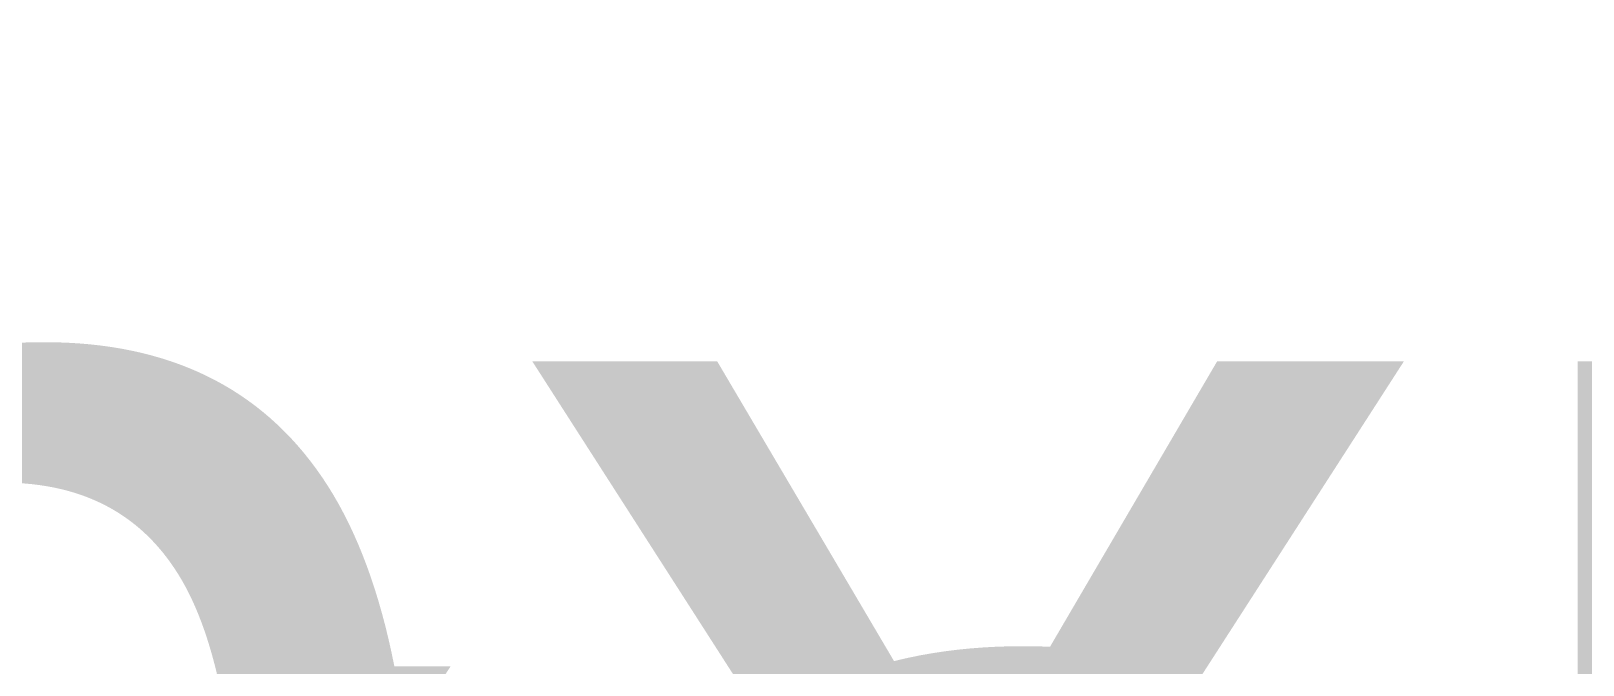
# Model space of a CAD drawing. Header units: metres. Extents: x 1563 to 4966, y -517 to 1463.
# Drawn here: x 3410.6 to 3486.9, y -345.2 to -314 of the extents above; entities that cross this region are included whole.
import ezdxf
from ezdxf.enums import TextEntityAlignment as Align

# ---------------------------------------------------------------- set-up
doc = ezdxf.new("R2018")
doc.units = ezdxf.units.M
doc.layers.add('Форматы', color=7, linetype='Continuous')
doc.styles.get("Standard").update_dxf_attribs({"font": 'GOST Common.ttf'})

# ---------------------------------------------------------------- blocks, each defined once
blk = doc.blocks.new('*U326')
blk.add_attdef('РАЗРАБОТАЛ', text='', height=2.5).set_placement((1019.501, -264.224), align=Align.MIDDLE_LEFT)
at = {"flags": 8}
for tag, height, p in [('ДАТА', 2.5, (1059.074, -264.402)), ('ЛИСТ', 3, (1155.388, -271.915)), ('ЛИСТОВ', 3, (1172.888, -271.915)), ('ФОРМАТ', 3, (1149.972, -294.745))]:
    blk.add_attdef(tag, text='', height=height, dxfattribs=at).set_placement(p, align=Align.MIDDLE_CENTER)
blk.add_attdef('ПРОВЕРИЛ', (1019.749, -270.729), '', height=2.5)
at = {"lineweight": 30, "flags": 104}
for tag, p in [('ТЕПЛОВЫЕ_СЕТИ', (1099, -269.5)), ('ИМЯ_ЧЕРТЕЖА', (1099, -284.5))]:
    blk.add_attdef(tag, text='', height=3, dxfattribs=at).set_placement(p, align=Align.MIDDLE_CENTER)

msp = doc.modelspace()

# ---------------------------------------------------------------- block references
at = {"layer": 'Форматы'}
ref = msp.add_blockref('*U326', (2219.8713, -44.4979), dxfattribs=at)
lines = msp.add_mtext('Схема раскладки плит перекрытия\\Pи лотков канала', dxfattribs={"layer": '0', "insert": (3318.8713, -328.9979), "char_height": 70, "attachment_point": 1})
ref.add_attrib('ИМЯ_ЧЕРТЕЖА', '', (3318.8713, -328.9979), dxfattribs={"flags": 104}).embed_mtext(lines)
lines = msp.add_mtext('Архитектурно-строительные решения', dxfattribs={"layer": '0', "insert": (3318.8713, -313.9979), "char_height": 70, "attachment_point": 1})
ref.add_attrib('ТЕПЛОВЫЕ_СЕТИ', '', (3318.8713, -313.9979), dxfattribs={"flags": 104}).embed_mtext(lines)

doc.saveas('drawing.dxf')
